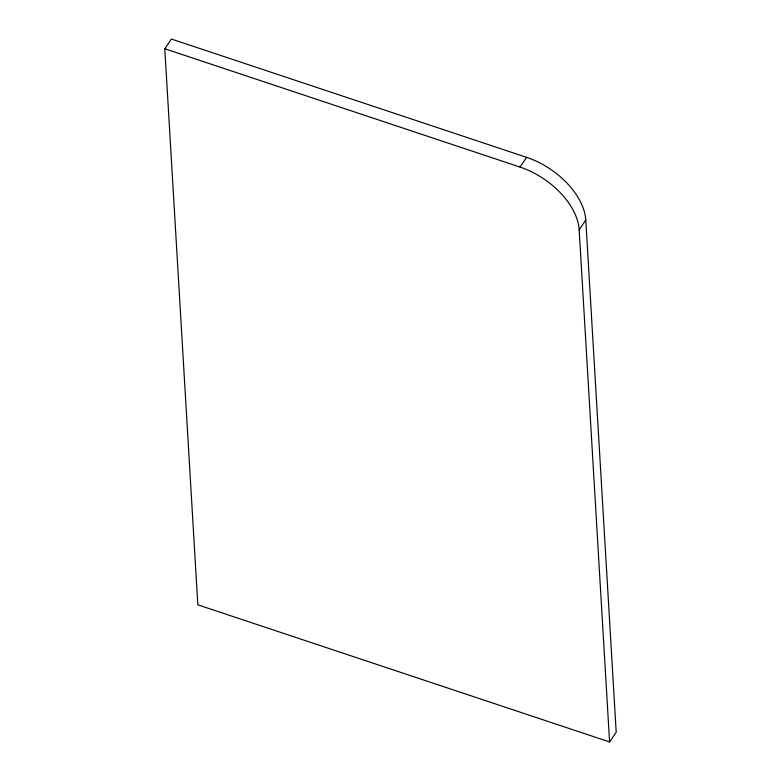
<?xml version="1.0" encoding="UTF-8"?>
<svg xmlns="http://www.w3.org/2000/svg" width="781" height="781" viewBox="0 0 781 781"><rect width="100%" height="100%" fill="white"/><g stroke="black" fill="none" stroke-linecap="round" stroke-linejoin="round"><path stroke-width="1.17" d="M164.791 48.744L171.42 39.05L526.638 157.352A63.31 38.425 34.3 0 1 585.779 220.086L616.209 732.256L609.58 741.95L197.827 604.816L164.791 48.744L520.009 167.046A63.31 38.425 34.3 0 1 579.16 229.78L609.58 741.95M520.009 167.046L526.638 157.352M579.16 229.78L585.779 220.086"/></g></svg>
